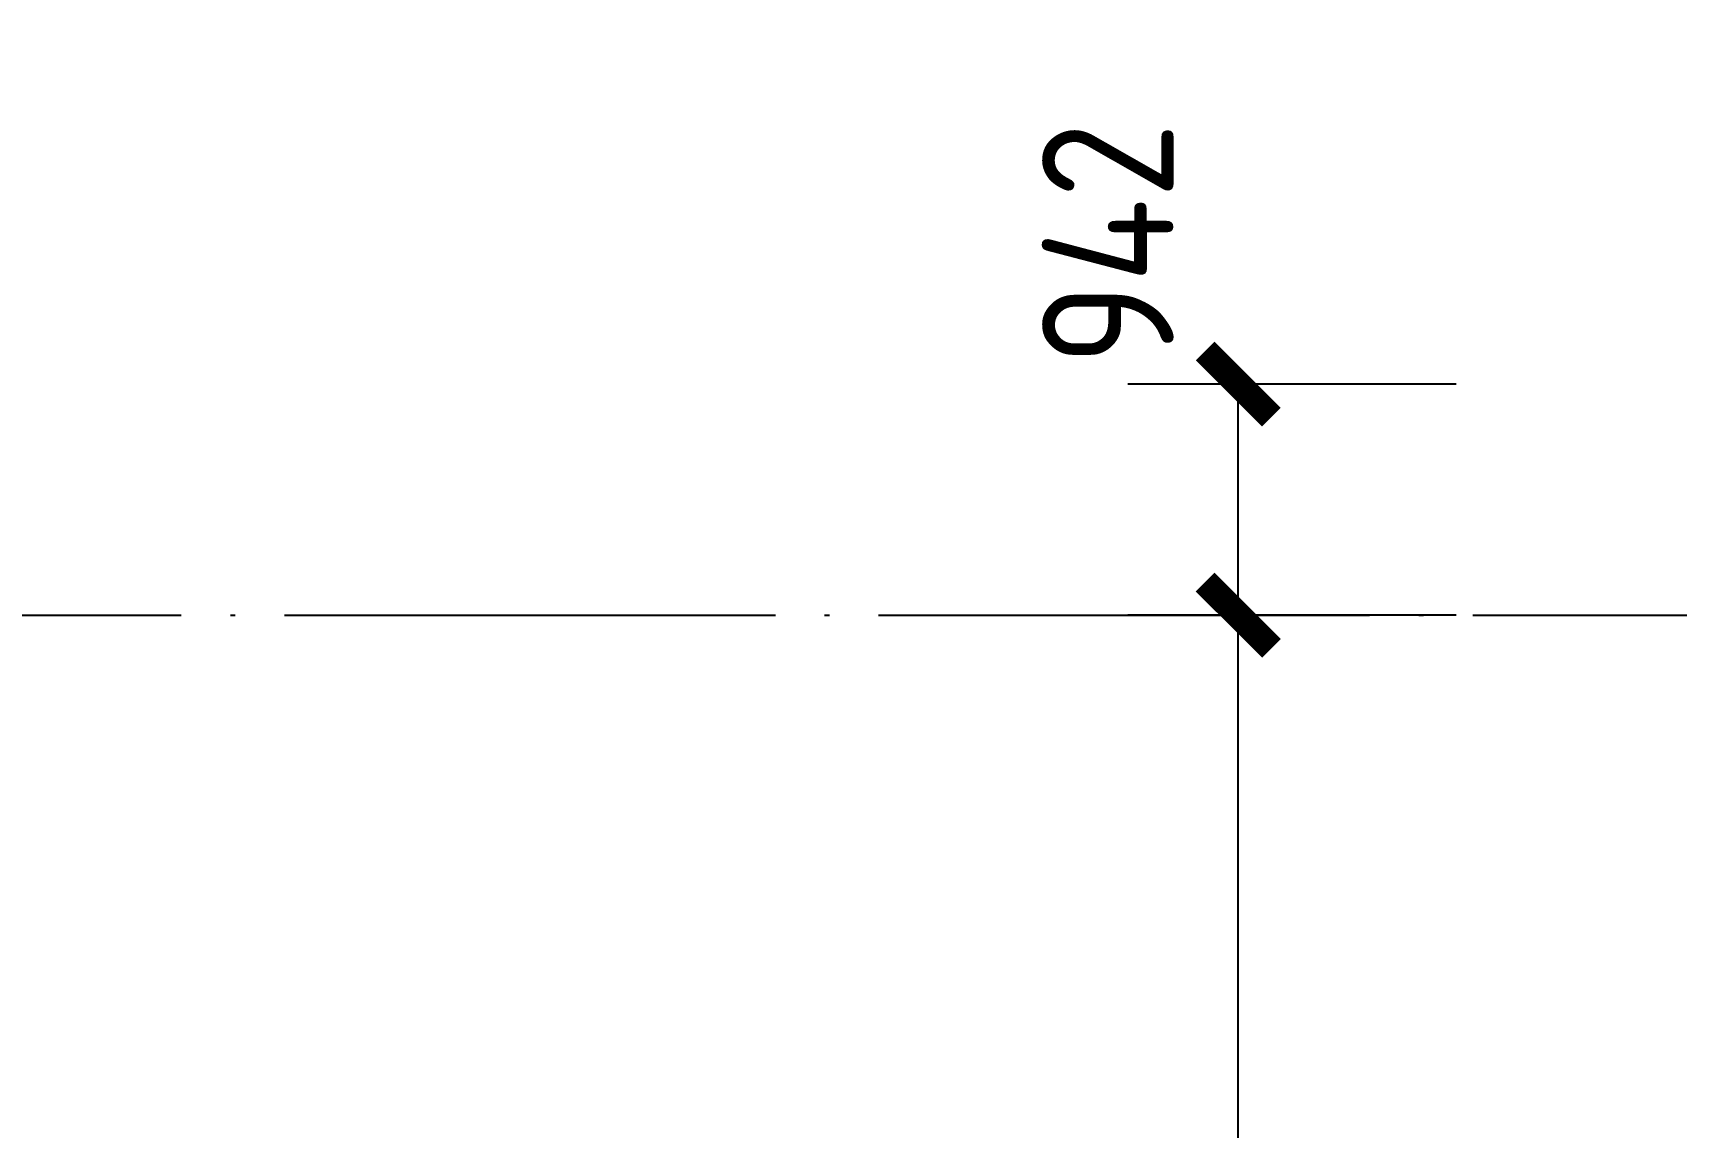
# Model space of a CAD drawing. Header units: inches. Extents: x 0 to 1813292486, y 0 to 3473589894.
# Drawn here: x 600412740 to 600419432, y 3473269132 to 3473273591 of the extents above; entities that cross this region are included whole.
import ezdxf

# ---------------------------------------------------------------- set-up
doc = ezdxf.new("R2010")
doc.units = ezdxf.units.IN
doc.header["$LTSCALE"] = 1000
doc.header["$MEASUREMENT"] = 0
doc.linetypes.add('AX-MALL-GIRD-200$0$DOTE', pattern=[2.4200000000000004, 2, -0.2, 0.02, -0.2])
for name, color, linetype in [('A-Anno-Note', 241, 'Continuous'), ('AX-MALL-DIM-P02$0$A-Anno-Dims', 3, 'Continuous'), ('AX-MALL-DIM-P02$0$A-Detl-Thin', 131, 'Continuous'), ('AX-MALL-GIRD-200$0$A-Grid', 222, 'AX-MALL-GIRD-200$0$DOTE'), ('AX-MALL-P02-200$0$A-Anno-Note', 241, 'Continuous'), ('AX-MALL-WALL-P02$0$A-Anno-Note', 241, 'Continuous'), ('AX-MALL-WALL-P02-QT$0$A-Wind', 4, 'Continuous'), ('AX-MALL-ZTKD-P02$0$A-Anno-Note', 241, 'Continuous')]:
    doc.layers.add(name, color=color, linetype=linetype)
doc.styles.add('AX-MALL-DIM-P02$0$_TCH_DIM_T3', font='gbenor.shx')
doc.dimstyles.new('AX-MALL-DIM-P02$0$_TCH_ARCH&&180', dxfattribs={"dimtxt": 535.5, "dimasz": 270, "dimexe": 450, "dimexo": 450, "dimgap": 137.25, "dimtad": 1, "dimdec": 0, "dimzin": 0, "dimdsep": 46, "dimtxsty": 'AX-MALL-DIM-P02$0$_TCH_DIM_T3', "dimblk": 'AX-MALL-DIM-P02$0$_ArchTick', "dimcen": 0.09, "dimclrt": 7, "dimazin": 2, "dimtfac": 1, "dimtdec": 0, "dimtix": 1, "dimtmove": 2, "dimatfit": 3, "dimfxl": 500, "dimtolj": 1, "dimtzin": 0, "dimarcsym": 0})

# ---------------------------------------------------------------- blocks, each defined once
blk = doc.blocks.new('AX-MALL-GIRD-200')
at = {"layer": 'AX-MALL-GIRD-200$0$A-Grid'}
blk.add_line((600239047.6805397, 3473188679.873316), (600596943.6846381, 3473055353.110034), dxfattribs=at)
blk = doc.blocks.new('AX-MALL-WALL-P02-QT')
at = {"layer": 'AX-MALL-WALL-P02-QT$0$A-Wind'}
blk.add_blockref('AX-MALL-GIRD-200', (0, 0), dxfattribs=at)
blk = doc.blocks.new('AX-MALL-WALL-P02')
at = {"layer": 'AX-MALL-WALL-P02$0$A-Anno-Note'}
blk.add_blockref('AX-MALL-WALL-P02-QT', (0, 0), dxfattribs=at)
blk = doc.blocks.new('AX-MALL-ZTKD-P02')
at = {"layer": 'AX-MALL-ZTKD-P02$0$A-Anno-Note'}
blk.add_blockref('AX-MALL-GIRD-200', (0, 0), dxfattribs=at)
blk = doc.blocks.new('AX-MALL-DIM-P02$0$_ArchTick')
at = {"color": 0, "linetype": 'ByBlock', "const_width": 0.4}
blk.add_lwpolyline([(-0.5, -0.5), (0.5, 0.5)], dxfattribs=at)
blk = doc.blocks.new('*D485')
at = {"layer": 'AX-MALL-DIM-P02$0$A-Anno-Dims', "color": 0, "lineweight": -2, "transparency": 16777216}
for p, q in [((600252590.847676, 3473183634.646162), (600251337.5286051, 3473184101.544301)), ((600248198.4713234, 3473174386.153445), (600251759.2182702, 3473183944.452524)), ((600249030.1007293, 3473174076.347083), (600247776.7816583, 3473174543.245222))]:
    blk.add_line(p, q, dxfattribs=at)
at = {"layer": 'AX-MALL-DIM-P02$0$A-Anno-Dims', "color": 0, "lineweight": -2, "transparency": 16777216, "xscale": 270, "yscale": 270, "zscale": 270}
for p, rotation in [((600251759.2182702, 3473183944.452524), 69.5681609385956), ((600248198.4713234, 3473174386.153445), 249.5681609385956)]:
    blk.add_blockref('AX-MALL-DIM-P02$0$_ArchTick', p, dxfattribs=dict(at, rotation=rotation))
at = {"layer": 'AX-MALL-DIM-P02$0$A-Anno-Dims', "color": 7, "transparency": 16777216, "insert": (600249599.3240985, 3473179306.685584), "char_height": 535.5, "attachment_point": 5, "rotation": 69.5681609385956, "style": 'AX-MALL-DIM-P02$0$_TCH_DIM_T3'}
blk.add_mtext('\\A1;10200', dxfattribs=at)
blk = doc.blocks.new('*D486')
at = {"layer": 'AX-MALL-DIM-P02$0$A-Anno-Dims', "color": 0, "lineweight": -2, "transparency": 16777216}
for p, q in [((600252919.5638356, 3473184517.036124), (600251666.2447646, 3473184983.934264)), ((600251759.2182705, 3473183944.452525), (600252087.9344296, 3473184826.842487)), ((600252590.8476765, 3473183634.646163), (600251337.5286055, 3473184101.544302))]:
    blk.add_line(p, q, dxfattribs=at)
at = {"layer": 'AX-MALL-DIM-P02$0$A-Anno-Dims', "color": 0, "lineweight": -2, "transparency": 16777216, "xscale": 270, "yscale": 270, "zscale": 270}
for p, rotation in [((600252087.9344296, 3473184826.842487), 69.56816093943824), ((600251759.2182705, 3473183944.452525), 249.5681609394383)]:
    blk.add_blockref('AX-MALL-DIM-P02$0$_ArchTick', p, dxfattribs=dict(at, rotation=rotation))
at = {"layer": 'AX-MALL-DIM-P02$0$A-Anno-Dims', "color": 7, "transparency": 16777216, "insert": (600251790.0042735, 3473185548.178347), "char_height": 535.5, "attachment_point": 5, "rotation": 69.56816093943823, "style": 'AX-MALL-DIM-P02$0$_TCH_DIM_T3'}
blk.add_mtext('\\A1;942', dxfattribs=at)
blk = doc.blocks.new('AX-MALL-DIM-P02')
at = {"layer": 'AX-MALL-DIM-P02$0$A-Detl-Thin'}
blk.add_blockref('AX-MALL-ZTKD-P02', (-2.384185791015625e-06, 9.5367431640625e-07), dxfattribs=at)
at = {"layer": 'AX-MALL-DIM-P02$0$A-Anno-Dims'}
dim = blk.add_linear_dim(base=(600252087.9344296, 3473184826.842487), p1=(600253012.5373414, 3473183477.554385), p2=(600253341.2535006, 3473184359.944347), angle=69.56816093943823, dimstyle='AX-MALL-DIM-P02$0$_TCH_ARCH&&180', dxfattribs=at)
dim.commit()
dim.dimension.update_dxf_attribs({"geometry": '*D486', "text_midpoint": (600251790.0042735, 3473185548.178347), "dimtype": 129})
dim = blk.add_aligned_dim(p1=(600249451.7903945, 3473173919.255306), p2=(600253012.5373414, 3473183477.554385), distance=1337.461239202554, dimstyle='AX-MALL-DIM-P02$0$_TCH_ARCH&&180', dxfattribs=at)
dim.commit()
dim.dimension.update_dxf_attribs({"geometry": '*D485', "text_midpoint": (600249599.3240985, 3473179306.685584)})
blk = doc.blocks.new('AX-MALL-P02-200')
at = {"layer": 'AX-MALL-P02-200$0$A-Anno-Note'}
blk.add_blockref('AX-MALL-WALL-P02', (0, 0), dxfattribs=at)
blk.add_blockref('AX-MALL-DIM-P02', (0, 0), dxfattribs=at)

msp = doc.modelspace()

# ---------------------------------------------------------------- block references
at = {"layer": 'A-Anno-Note', "rotation": 20.43183869077545}
msp.add_blockref('AX-MALL-P02-200', (1250392458.527329, 9048125.682563305), dxfattribs=at)

doc.saveas('drawing.dxf')
